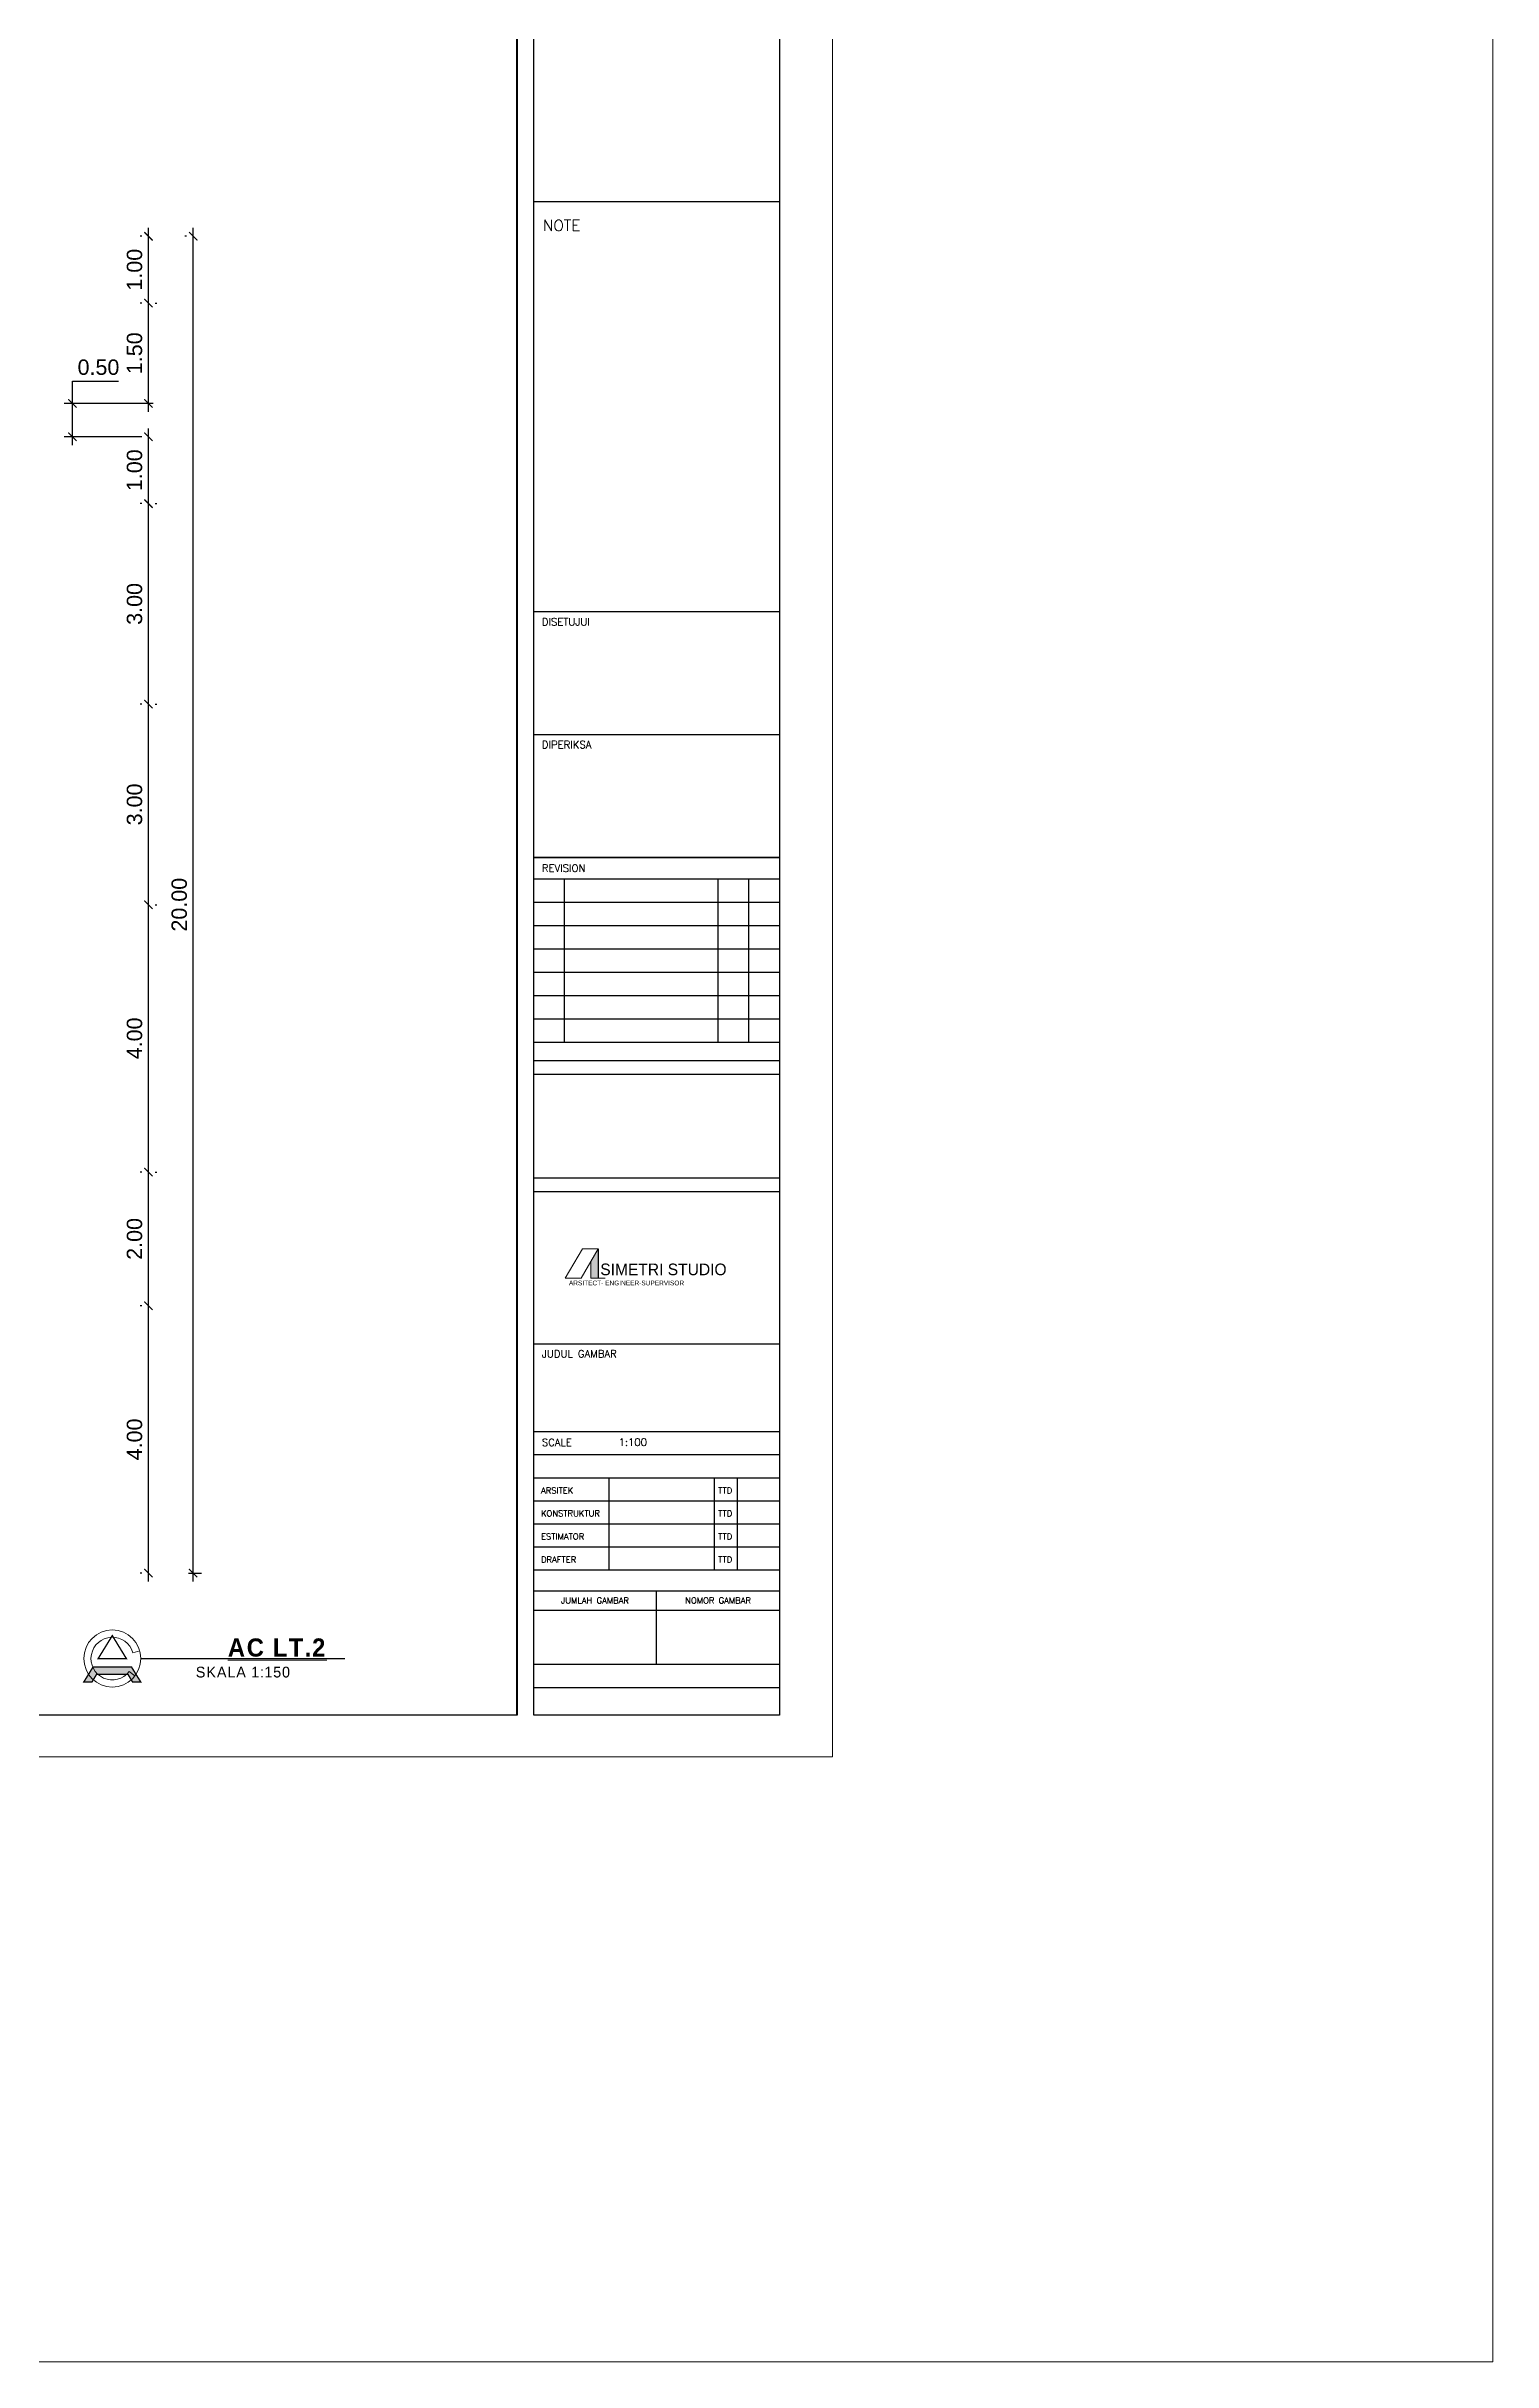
# Model space of a CAD drawing. Header units: millimetres. Extents: x -667 to -468, y -723 to -475.
# Drawn here: x -489.94 to -468.31, y -723.18 to -688.54 of the extents above; entities that cross this region are included whole.
import ezdxf
from ezdxf.enums import TextEntityAlignment as Align

# ---------------------------------------------------------------- set-up
doc = ezdxf.new("R2010")
doc.units = ezdxf.units.MM
doc.layers.get('0').update_dxf_attribs({"lineweight": 9})
doc.layers.get('Defpoints').update_dxf_attribs({"lineweight": 0})
doc.layers.add('KOP', color=1, linetype='Continuous')
doc.layers.add('NOTASI', color=250, linetype='Continuous', lineweight=5)
doc.layers.add('TEXT1', color=5, linetype='Continuous', lineweight=5)
doc.styles.add('ROMANS', font='romans.shx')
doc.styles.add('ROMS', font='romans.shx', dxfattribs={"width": 0.9, "height": 16})
doc.styles.get("Standard").update_dxf_attribs({"font": 'arial.ttf'})
doc.dimstyles.new('Copy of 1-100', dxfattribs={"dimtxt": 0.23, "dimasz": 0.125, "dimexe": 0.125, "dimexo": 0.1, "dimgap": 0.09, "dimtad": 1, "dimtoh": 1, "dimzin": 0, "dimdsep": 46, "dimtxsty": 'Standard', "dimblk": 'ARCHTICK', "dimcen": 0.09, "dimdle": 0.125, "dimclrt": 2, "dimadec": 0, "dimazin": 0, "dimtfac": 1, "dimtofl": 0, "dimtmove": 0, "dimatfit": 3, "dimldrblk": 'ARCHTICK', "dimfxl": 1, "dimtolj": 1, "dimtzin": 0, "dimarcsym": 0})

# ---------------------------------------------------------------- blocks, each defined once
blk = doc.blocks.new('EW2433')
at = {"layer": 'NOTASI', "ltscale": 0.6, "true_color": 0x7f0606}
blk.add_hatch(color=16, dxfattribs=at).paths.add_polyline_path([(501.093, -205.874), (501.035, -205.974), (501.035, -206.109), (501.093, -206.109)])
at = {"ltscale": 0.6}
for p, q in [((500.967, -205.874), (500.83, -206.109)), ((501.093, -205.874), (500.956, -206.109)), ((500.967, -205.874), (501.093, -205.874)), ((501.035, -205.974), (501.035, -206.109)), ((500.83, -206.109), (500.956, -206.109)), ((501.035, -206.109), (501.148, -206.109)), ((501.064, -206.109), (501.093, -206.109))]:
    blk.add_line(p, q, dxfattribs=at)
at = {"lineweight": 30, "ltscale": 0.6}
blk.add_line((501.093, -205.874), (501.093, -206.109), dxfattribs=at)
at = {"layer": 'Defpoints'}
for p, q in [((482.796, -195.749), (482.796, -209.927)), ((502.962, -195.749), (482.796, -195.749)), ((502.962, -209.927), (502.962, -195.749)), ((482.796, -209.927), (502.962, -209.927))]:
    blk.add_line(p, q, dxfattribs=at)
at = {"layer": 'KOP', "color": 11, "ltscale": 0.1}
for p, q in [((483.021, -209.596), (483.021, -195.95)), ((483.021, -195.95), (500.447, -195.95)), ((483.024, -195.952), (483.024, -209.593)), ((500.444, -195.952), (483.024, -195.952)), ((500.444, -209.593), (500.444, -195.952)), ((500.447, -195.95), (500.447, -209.596)), ((500.447, -209.596), (483.021, -209.596)), ((483.024, -209.593), (500.444, -209.593))]:
    blk.add_line(p, q, dxfattribs=at)
at = {"layer": 'KOP', "ltscale": 0.1}
blk.add_line((500.579, -195.95), (502.538, -195.95), dxfattribs=at)
at = {"layer": 'KOP', "linetype": 'Continuous'}
for p, q in [((500.579, -209.596), (500.579, -195.95)), ((500.579, -195.95), (502.538, -195.95)), ((502.538, -195.95), (502.538, -209.596)), ((500.579, -205.311), (500.579, -204.481)), ((500.579, -204.481), (502.538, -204.481)), ((502.538, -204.481), (502.538, -205.311)), ((502.538, -205.311), (500.579, -205.311)), ((500.579, -209.191), (500.579, -208.602)), ((500.579, -208.602), (502.538, -208.602)), ((502.538, -208.602), (502.538, -209.191)), ((502.538, -209.191), (500.579, -209.191)), ((500.579, -209.596), (500.579, -209.374)), ((500.579, -209.374), (502.538, -209.374)), ((502.538, -209.374), (502.538, -209.596)), ((502.538, -209.596), (500.579, -209.596)), ((502.538, -209.596), (500.579, -209.596))]:
    blk.add_line(p, q, dxfattribs=at)
at = {"layer": 'KOP', "color": 1, "ltscale": 0.1}
for p, q in [((502.538, -197.521), (500.579, -197.521)), ((502.538, -200.793), (500.579, -200.793)), ((502.538, -201.772), (500.579, -201.772)), ((502.538, -202.751), (500.579, -202.751)), ((502.538, -205.419), (500.579, -205.419)), ((502.538, -206.636), (500.579, -206.636)), ((502.538, -207.335), (500.579, -207.335))]:
    blk.add_line(p, q, dxfattribs=at)
at = {"layer": 'KOP', "color": 1, "linetype": 'Continuous', "ltscale": 0.01}
blk.add_line((500.579, -202.751), (502.538, -202.751), dxfattribs=at)
at = {"layer": 'KOP', "color": 4, "ltscale": 0.1}
for p, q in [((502.538, -202.925), (500.579, -202.925)), ((500.824, -204.228), (500.824, -202.925)), ((502.048, -202.925), (502.048, -204.228)), ((502.293, -202.925), (502.293, -204.228)), ((502.538, -203.111), (500.579, -203.111)), ((502.538, -203.297), (500.579, -203.297)), ((502.538, -203.483), (500.579, -203.483)), ((502.538, -203.67), (500.579, -203.67)), ((502.538, -203.856), (500.579, -203.856)), ((502.538, -204.042), (500.579, -204.042)), ((502.538, -204.228), (500.579, -204.228))]:
    blk.add_line(p, q, dxfattribs=at)
at = {"layer": 'KOP', "linetype": 'Continuous', "ltscale": 0.01}
blk.add_line((500.579, -204.373), (502.538, -204.373), dxfattribs=at)
at = {"layer": 'KOP', "color": 1, "linetype": 'Continuous'}
blk.add_line((502.538, -207.519), (500.579, -207.519), dxfattribs=at)
at = {"layer": 'KOP', "color": 3, "ltscale": 0.1}
for p, q in [((502.538, -207.703), (500.579, -207.703)), ((501.18, -208.438), (501.18, -207.703)), ((502.021, -208.438), (502.021, -207.703)), ((502.204, -208.438), (502.204, -207.703)), ((502.538, -207.887), (500.579, -207.887)), ((502.538, -208.07), (500.579, -208.07)), ((502.538, -208.254), (500.579, -208.254)), ((502.538, -208.438), (500.579, -208.438)), ((502.538, -208.438), (500.579, -208.438)), ((502.538, -208.761), (500.579, -208.761)), ((501.558, -209.191), (501.558, -208.602))]:
    blk.add_line(p, q, dxfattribs=at)
at = {"ltscale": 0.6, "attachment_point": 1}
for s, width, insert, char_height in [('{\\fBankGothic Lt BT|b0|i0|c0|p34;ARSITECT- ENGINEER-SUPERVISOR}', 2.64756, (500.859, -206.128), 0.03767), ('{\\fDroid|b0|i0|c0|p34;SIMETRI STUDIO}', 1.64667, (501.109, -205.992), 0.09291)]:
    blk.add_mtext_dynamic_manual_height_columns(s, width=width, gutter_width=1, heights=[0], dxfattribs=dict(at, insert=insert, char_height=char_height))
at = {"layer": 'KOP', "color": 1, "linetype": 'Continuous', "width": 1}
for s, height, style, p in [('NOTE', 0.0882, 'ROMANS', (500.652, -197.753)), ('DISETUJUI', 0.0588, 'ROMS', (500.643, -200.902)), ('DIPERIKSA', 0.0588, 'ROMS', (500.643, -201.881)), ('REVISION', 0.0588, 'ROMS', (500.643, -202.866)), ('JUDUL GAMBAR', 0.05879, 'ROMS', (500.643, -206.741)), ('SCALE', 0.0588, 'ROMS', (500.643, -207.448)), ('1:100', 0.0588, 'ROMS', (501.255, -207.447)), ('ARSITEK', 0.049, 'ROMS', (500.636, -207.827)), ('TTD', 0.049, 'ROMS', (502.05, -207.827)), ('KONSTRUKTUR', 0.04899, 'ROMS', (500.636, -208.01)), ('TTD', 0.049, 'ROMS', (502.05, -208.01)), ('ESTIMATOR', 0.049, 'ROMS', (500.636, -208.194)), ('TTD', 0.049, 'ROMS', (502.05, -208.194)), ('DRAFTER', 0.049, 'ROMS', (500.636, -208.378)), ('TTD', 0.049, 'ROMS', (502.05, -208.378))]:
    blk.add_text(s, height=height, dxfattribs=dict(at, style=style)).set_placement(p)
at = {"layer": 'KOP', "color": 1, "linetype": 'Continuous', "style": 'ROMANS', "width": 1}
for s, p in [('JUMLAH GAMBAR', (501.067, -208.68)), ('NOMOR GAMBAR', (502.049, -208.68))]:
    blk.add_text(s, height=0.04899, dxfattribs=at).set_placement(p, align=Align.MIDDLE)
blk = doc.blocks.new('_ArchTick')
at = {"color": 0, "linetype": 'ByBlock', "const_width": 0.15}
blk.add_lwpolyline([(-0.5, -0.5), (0.5, 0.5)], dxfattribs=at)
blk = doc.blocks.new('*D1203')
at = {"layer": 'Defpoints', "color": 0}
for p in [(-488.416, -707.386), (-488.416, -707.386), (-488.416, -711.386)]:
    blk.add_point(p, dxfattribs=at)
at = {"layer": 'NOTASI', "color": 0, "lineweight": -2}
for p, q in [((-488.416, -711.511), (-488.416, -707.261)), ((-488.516, -707.386), (-488.541, -707.386)), ((-488.516, -711.386), (-488.541, -711.386))]:
    blk.add_line(p, q, dxfattribs=at)
at = {"layer": 'NOTASI', "color": 0, "lineweight": -2, "xscale": 0.125, "yscale": 0.125, "zscale": 0.125}
for p, rotation in [((-488.416, -707.386), 90), ((-488.416, -711.386), 270)]:
    blk.add_blockref('_ArchTick', p, dxfattribs=dict(at, rotation=rotation))
at = {"layer": 'NOTASI', "color": 2, "insert": (-488.624, -709.386), "char_height": 0.23, "attachment_point": 5, "rotation": 90}
blk.add_mtext('\\A1;4.00', dxfattribs=at)
blk = doc.blocks.new('*D1204')
at = {"layer": 'Defpoints', "color": 0}
for p in [(-488.416, -705.386), (-488.416, -705.386), (-488.416, -707.386)]:
    blk.add_point(p, dxfattribs=at)
at = {"layer": 'NOTASI', "color": 0, "lineweight": -2}
for p, q in [((-488.416, -707.511), (-488.416, -705.261)), ((-488.516, -705.386), (-488.541, -705.386)), ((-488.516, -707.386), (-488.541, -707.386))]:
    blk.add_line(p, q, dxfattribs=at)
at = {"layer": 'NOTASI', "color": 0, "lineweight": -2, "xscale": 0.125, "yscale": 0.125, "zscale": 0.125}
for p, rotation in [((-488.416, -705.386), 90), ((-488.416, -707.386), 270)]:
    blk.add_blockref('_ArchTick', p, dxfattribs=dict(at, rotation=rotation))
at = {"layer": 'NOTASI', "color": 2, "insert": (-488.624, -706.386), "char_height": 0.23, "attachment_point": 5, "rotation": 90}
blk.add_mtext('\\A1;2.00', dxfattribs=at)
blk = doc.blocks.new('*D1205')
at = {"layer": 'Defpoints', "color": 0}
for p in [(-488.416, -701.386), (-488.416, -701.386), (-488.416, -705.386)]:
    blk.add_point(p, dxfattribs=at)
at = {"layer": 'NOTASI', "color": 0, "lineweight": -2}
for p, q in [((-488.416, -705.511), (-488.416, -701.261)), ((-488.316, -701.386), (-488.291, -701.386)), ((-488.316, -705.386), (-488.291, -705.386))]:
    blk.add_line(p, q, dxfattribs=at)
at = {"layer": 'NOTASI', "color": 0, "lineweight": -2, "xscale": 0.125, "yscale": 0.125, "zscale": 0.125}
for p, rotation in [((-488.416, -701.386), 90), ((-488.416, -705.386), 270)]:
    blk.add_blockref('_ArchTick', p, dxfattribs=dict(at, rotation=rotation))
at = {"layer": 'NOTASI', "color": 2, "insert": (-488.624, -703.386), "char_height": 0.23, "attachment_point": 5, "rotation": 90}
blk.add_mtext('\\A1;4.00', dxfattribs=at)
blk = doc.blocks.new('*D1206')
at = {"layer": 'Defpoints', "color": 0}
for p in [(-488.416, -698.386), (-488.416, -698.386), (-488.416, -701.386)]:
    blk.add_point(p, dxfattribs=at)
at = {"layer": 'NOTASI', "color": 0, "lineweight": -2}
for p, q in [((-488.416, -701.511), (-488.416, -698.261)), ((-488.316, -698.386), (-488.291, -698.386)), ((-488.316, -701.386), (-488.291, -701.386))]:
    blk.add_line(p, q, dxfattribs=at)
at = {"layer": 'NOTASI', "color": 0, "lineweight": -2, "xscale": 0.125, "yscale": 0.125, "zscale": 0.125}
for p, rotation in [((-488.416, -698.386), 90), ((-488.416, -701.386), 270)]:
    blk.add_blockref('_ArchTick', p, dxfattribs=dict(at, rotation=rotation))
at = {"layer": 'NOTASI', "color": 2, "insert": (-488.624, -699.886), "char_height": 0.23, "attachment_point": 5, "rotation": 90}
blk.add_mtext('\\A1;3.00', dxfattribs=at)
blk = doc.blocks.new('*D1207')
at = {"layer": 'Defpoints', "color": 0}
for p in [(-488.416, -695.386), (-488.416, -695.386), (-488.416, -698.386)]:
    blk.add_point(p, dxfattribs=at)
at = {"layer": 'NOTASI', "color": 0, "lineweight": -2}
for p, q in [((-488.416, -698.511), (-488.416, -695.261)), ((-488.316, -695.386), (-488.291, -695.386)), ((-488.516, -698.386), (-488.541, -698.386))]:
    blk.add_line(p, q, dxfattribs=at)
at = {"layer": 'NOTASI', "color": 0, "lineweight": -2, "xscale": 0.125, "yscale": 0.125, "zscale": 0.125}
for p, rotation in [((-488.416, -695.386), 90), ((-488.416, -698.386), 270)]:
    blk.add_blockref('_ArchTick', p, dxfattribs=dict(at, rotation=rotation))
at = {"layer": 'NOTASI', "color": 2, "insert": (-488.624, -696.886), "char_height": 0.23, "attachment_point": 5, "rotation": 90}
blk.add_mtext('\\A1;3.00', dxfattribs=at)
blk = doc.blocks.new('*D1208')
at = {"layer": 'Defpoints', "color": 0}
for p in [(-488.416, -694.386), (-488.416, -694.386), (-488.416, -695.386)]:
    blk.add_point(p, dxfattribs=at)
at = {"layer": 'NOTASI', "color": 0, "lineweight": -2}
for p, q in [((-488.516, -694.386), (-488.541, -694.386)), ((-488.416, -695.511), (-488.416, -694.261)), ((-488.516, -695.386), (-488.541, -695.386))]:
    blk.add_line(p, q, dxfattribs=at)
at = {"layer": 'NOTASI', "color": 0, "lineweight": -2, "xscale": 0.125, "yscale": 0.125, "zscale": 0.125}
for p, rotation in [((-488.416, -694.386), 90), ((-488.416, -695.386), 270)]:
    blk.add_blockref('_ArchTick', p, dxfattribs=dict(at, rotation=rotation))
at = {"layer": 'NOTASI', "color": 2, "insert": (-488.624, -694.886), "char_height": 0.23, "attachment_point": 5, "rotation": 90}
blk.add_mtext('\\A1;1.00', dxfattribs=at)
blk = doc.blocks.new('*D1209')
at = {"layer": 'Defpoints', "color": 0}
for p in [(-488.416, -692.386), (-488.416, -692.386), (-488.416, -693.886)]:
    blk.add_point(p, dxfattribs=at)
at = {"layer": 'NOTASI', "color": 0, "lineweight": -2}
for p, q in [((-488.516, -692.386), (-488.541, -692.386)), ((-488.416, -694.011), (-488.416, -692.261)), ((-488.516, -693.886), (-488.541, -693.886))]:
    blk.add_line(p, q, dxfattribs=at)
at = {"layer": 'NOTASI', "color": 0, "lineweight": -2, "xscale": 0.125, "yscale": 0.125, "zscale": 0.125}
for p, rotation in [((-488.416, -692.386), 90), ((-488.416, -693.886), 270)]:
    blk.add_blockref('_ArchTick', p, dxfattribs=dict(at, rotation=rotation))
at = {"layer": 'NOTASI', "color": 2, "insert": (-488.624, -693.136), "char_height": 0.23, "attachment_point": 5, "rotation": 90}
blk.add_mtext('\\A1;1.50', dxfattribs=at)
blk = doc.blocks.new('*D1210')
at = {"layer": 'Defpoints', "color": 0}
for p in [(-488.416, -691.386), (-488.416, -691.386), (-488.416, -692.386)]:
    blk.add_point(p, dxfattribs=at)
at = {"layer": 'NOTASI', "color": 0, "lineweight": -2}
for p, q in [((-488.516, -691.386), (-488.541, -691.386)), ((-488.416, -692.511), (-488.416, -691.261)), ((-488.316, -692.386), (-488.291, -692.386))]:
    blk.add_line(p, q, dxfattribs=at)
at = {"layer": 'NOTASI', "color": 0, "lineweight": -2, "xscale": 0.125, "yscale": 0.125, "zscale": 0.125}
for p, rotation in [((-488.416, -691.386), 90), ((-488.416, -692.386), 270)]:
    blk.add_blockref('_ArchTick', p, dxfattribs=dict(at, rotation=rotation))
at = {"layer": 'NOTASI', "color": 2, "insert": (-488.624, -691.886), "char_height": 0.23, "attachment_point": 5, "rotation": 90}
blk.add_mtext('\\A1;1.00', dxfattribs=at)
blk = doc.blocks.new('*D1211')
at = {"layer": 'Defpoints', "color": 0}
for p in [(-487.747, -691.386), (-487.747, -691.386), (-487.916, -711.386)]:
    blk.add_point(p, dxfattribs=at)
at = {"layer": 'NOTASI', "color": 0, "lineweight": -2}
for p, q in [((-487.847, -691.386), (-487.872, -691.386)), ((-487.747, -711.511), (-487.747, -691.261)), ((-487.816, -711.386), (-487.622, -711.386))]:
    blk.add_line(p, q, dxfattribs=at)
at = {"layer": 'NOTASI', "color": 0, "lineweight": -2, "xscale": 0.125, "yscale": 0.125, "zscale": 0.125}
for p, rotation in [((-487.747, -691.386), 90), ((-487.747, -711.386), 270)]:
    blk.add_blockref('_ArchTick', p, dxfattribs=dict(at, rotation=rotation))
at = {"layer": 'NOTASI', "color": 2, "insert": (-487.955, -701.386), "char_height": 0.23, "attachment_point": 5, "rotation": 90}
blk.add_mtext('\\A1;20.00', dxfattribs=at)
blk = doc.blocks.new('*D1224')
at = {"layer": 'Defpoints', "color": 0}
for p in [(-489.553, -693.886), (-488.244, -693.886), (-488.416, -694.386)]:
    blk.add_point(p, dxfattribs=at)
at = {"layer": 'NOTASI', "color": 0, "lineweight": -2}
for p, q in [((-489.553, -693.886), (-489.553, -693.553)), ((-489.553, -693.553), (-488.866, -693.553)), ((-488.344, -693.886), (-489.678, -693.886)), ((-489.553, -694.511), (-489.553, -693.886)), ((-488.516, -694.386), (-489.678, -694.386))]:
    blk.add_line(p, q, dxfattribs=at)
at = {"layer": 'NOTASI', "color": 0, "lineweight": -2, "xscale": 0.125, "yscale": 0.125, "zscale": 0.125}
for p, rotation in [((-489.553, -693.886), 90), ((-489.553, -694.386), 270)]:
    blk.add_blockref('_ArchTick', p, dxfattribs=dict(at, rotation=rotation))
at = {"layer": 'NOTASI', "color": 2, "insert": (-489.164, -693.346), "char_height": 0.23, "attachment_point": 5}
blk.add_mtext('\\A1;0.50', dxfattribs=at)

msp = doc.modelspace()

# ---------------------------------------------------------------- hatches: boundary and pattern name
msp.add_hatch(color=256).paths.add_polyline_path([(-488.722, -712.902), (-488.654, -713.014), (-488.532, -713.014), (-488.671, -712.789), (-489.244, -712.789), (-489.383, -713.014), (-489.261, -713.014), (-489.193, -712.902)])

# ---------------------------------------------------------------- linework, layer by layer
for p, q in [((-488.704, -712.858), (-488.618, -712.923)), ((-488.651, -712.577), (-488.547, -712.548))]:
    msp.add_line(p, q)
at = {"color": 1, "linetype": 'ByBlock', "true_color": 0xff1a1a}
msp.add_lwpolyline([(-637.448, -654.855), (-468.305, -654.855), (-468.305, -723.184), (-637.448, -723.184)], close=True, dxfattribs=at)
msp.add_circle((-488.957, -712.664), 0.427)
msp.add_arc((-488.957, -712.664), 0.319, 15.8129, 322.6169)
at = {"layer": 'NOTASI', "lineweight": 30, "ltscale": 0.6}
msp.add_line((-488.531, -712.664), (-485.477, -712.664), dxfattribs=at)
at = {"layer": 'TEXT1', "color": 3, "const_width": 0.0207}
for points in [[(-488.747, -712.664), (-488.957, -712.321), (-489.168, -712.664)], [(-488.722, -712.902), (-488.654, -713.014), (-488.532, -713.014), (-488.671, -712.789), (-489.244, -712.789), (-489.383, -713.014), (-489.261, -713.014), (-489.193, -712.902)]]:
    msp.add_lwpolyline(points, close=True, dxfattribs=at)

# ---------------------------------------------------------------- block references
at = {"xscale": 1.875, "yscale": 1.875, "zscale": 1.875}
msp.add_blockref('EW2433', (-1421.236, -320.52), dxfattribs=at)

# ---------------------------------------------------------------- texts
at = {"attachment_point": 5}
for s, insert, char_height, width in [('{\\f@Dotum|b1|i0|c0|p34;\\T1.1;\\LAC LT.2}', (-486.489, -712.501), 0.27198, 3.63908), ('{\\fAvantGarde Md BT|b0|i0|c0|p34;\\T1.1;SKALA 1:150}', (-486.997, -712.868), 0.16093, 2.66492)]:
    msp.add_mtext(s, dxfattribs=dict(at, insert=insert, char_height=char_height, width=width))

# ---------------------------------------------------------------- dimensions: what is measured, and where the dimension line sits
at = {"layer": 'NOTASI'}
for base, p1, p2, picture, middle in [((-488.416, -691.386), (-488.416, -692.386), (-488.416, -691.386), '*D1210', (-488.624, -691.886)), ((-487.747, -691.386), (-487.916, -711.386), (-487.747, -691.386), '*D1211', (-487.955, -701.386)), ((-488.416, -692.386), (-488.416, -693.886), (-488.416, -692.386), '*D1209', (-488.624, -693.136)), ((-488.416, -694.386), (-488.416, -695.386), (-488.416, -694.386), '*D1208', (-488.624, -694.886)), ((-488.416, -695.386), (-488.416, -698.386), (-488.416, -695.386), '*D1207', (-488.624, -696.886)), ((-488.416, -698.386), (-488.416, -701.386), (-488.416, -698.386), '*D1206', (-488.624, -699.886)), ((-488.416, -701.386), (-488.416, -705.386), (-488.416, -701.386), '*D1205', (-488.624, -703.386)), ((-488.416, -705.386), (-488.416, -707.386), (-488.416, -705.386), '*D1204', (-488.624, -706.386)), ((-488.416, -707.386), (-488.416, -711.386), (-488.416, -707.386), '*D1203', (-488.624, -709.386))]:
    dim = msp.add_linear_dim(base=base, p1=p1, p2=p2, angle=90, dimstyle='Copy of 1-100', dxfattribs=at)
    dim.commit()
    dim.dimension.update_dxf_attribs({"geometry": picture, "text_midpoint": middle})
dim = msp.add_linear_dim(base=(-489.553, -693.886), p1=(-488.416, -694.386), p2=(-488.244, -693.886), angle=90, dimstyle='Copy of 1-100', dxfattribs=at)
dim.commit()
dim.dimension.update_dxf_attribs({"geometry": '*D1224', "text_midpoint": (-489.164, -693.553), "dimtype": 160})

doc.saveas('drawing.dxf')
